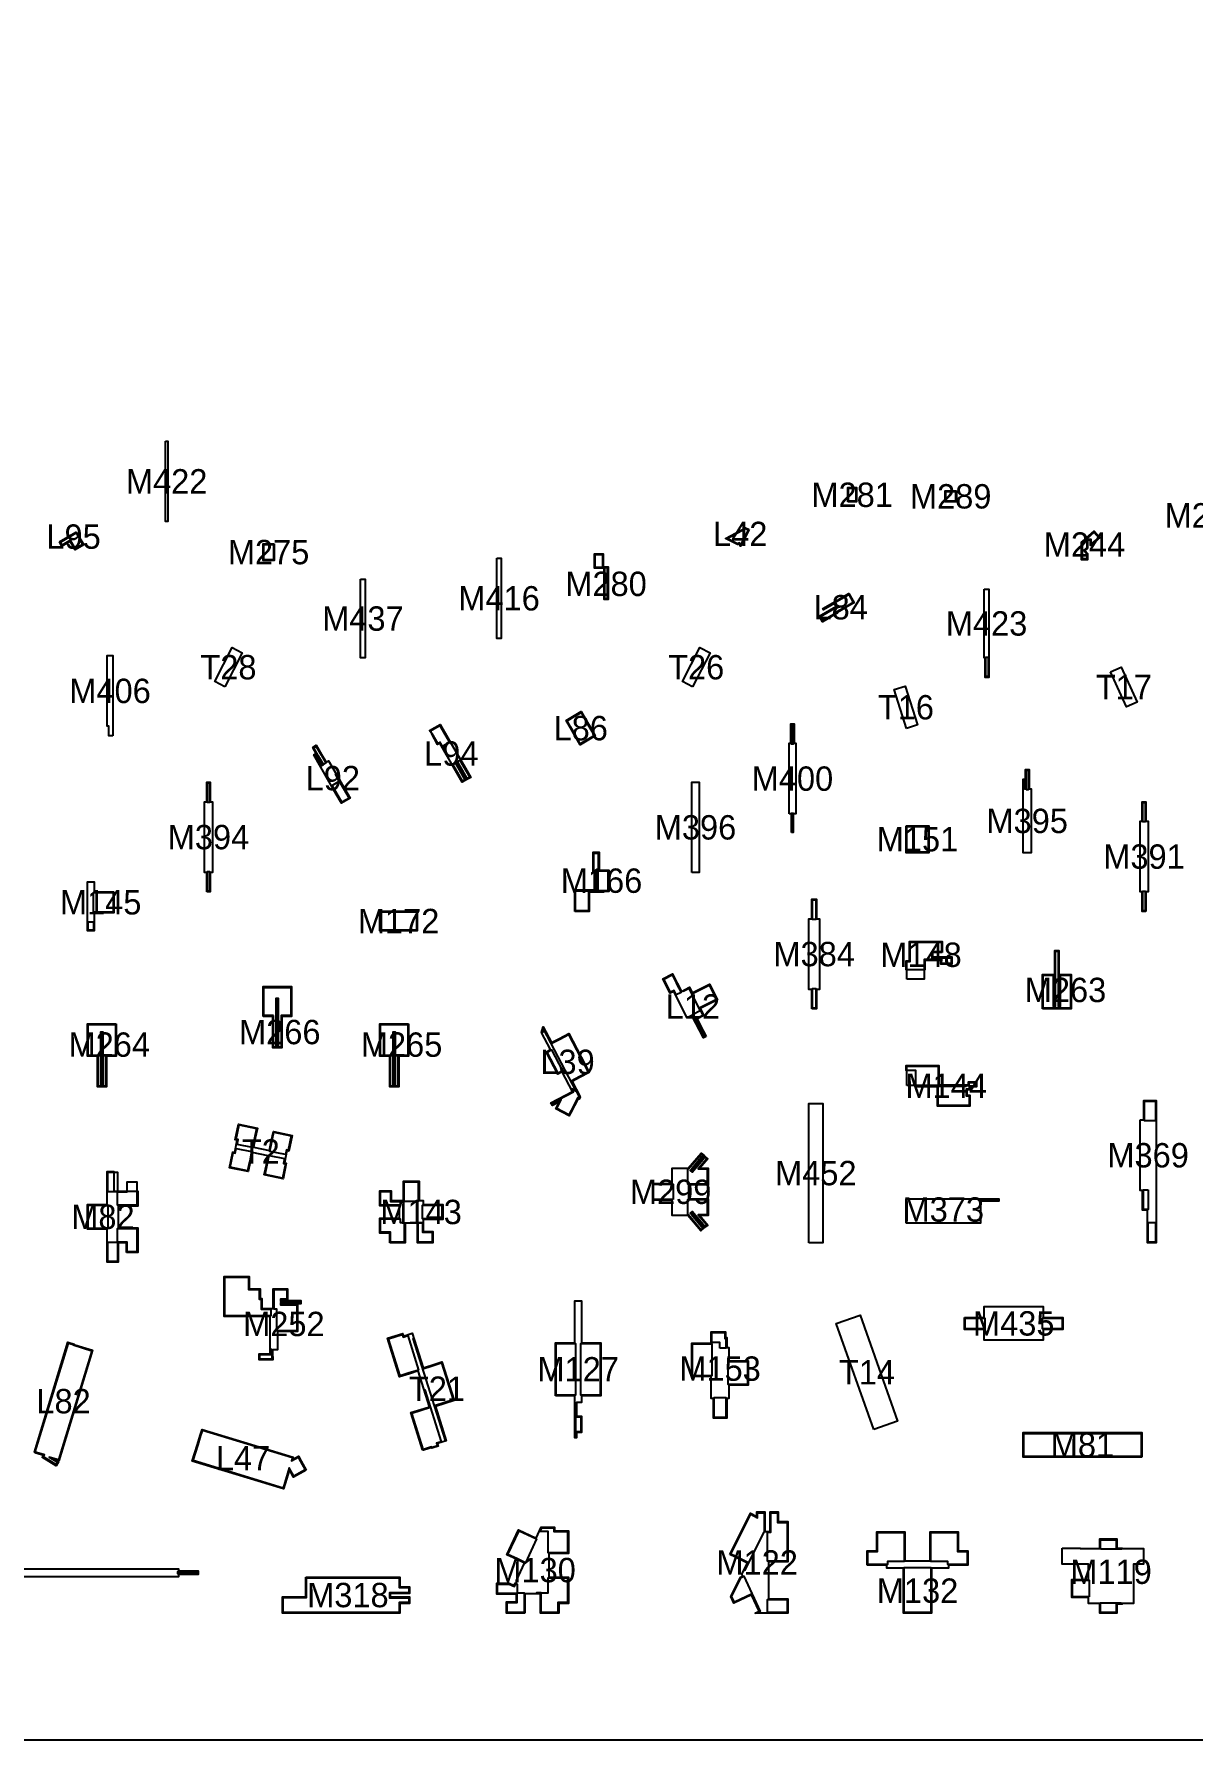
# Model space of a CAD drawing. Header units: millimetres. Extents: x 0 to 500, y 0 to 700.
# Drawn here: x 157.5 to 276.4, y 0 to 175 of the extents above; entities that cross this region are included whole.
import ezdxf
from ezdxf.enums import TextEntityAlignment as Align

# ---------------------------------------------------------------- set-up
doc = ezdxf.new("R2010")
doc.units = ezdxf.units.MM
for name, color, linetype in [('CORTE', 1, 'Continuous'), ('GRABADO', 5, 'Continuous'), ('HOJA', 8, 'Continuous')]:
    doc.layers.add(name, color=color, linetype=linetype)

msp = doc.modelspace()

# ---------------------------------------------------------------- linework, layer by layer
at = {"layer": 'CORTE'}
for points in [[(171, 133.24), (171.22, 133.24), (171.22, 125), (171, 125), (171, 133.24)], [(241, 127), (241, 128.48), (241.92, 128.48), (241.92, 127), (241, 127)], [(252.15, 128.16), (252.15, 127), (251, 127), (251, 128.16), (252.15, 128.16)], [(230.88, 124.16), (229.99, 122.46), (229.86, 122.71), (229.7, 122.63), (228.46, 123.27), (230.51, 124.36), (230.88, 124.16)], [(160.1, 122.92), (161.84, 123.92), (162.6, 122.6), (161.72, 122.1), (161.21, 122.98), (160.35, 122.48), (160.1, 122.92)], [(182.15, 122.72), (182.15, 121), (181, 121), (181, 122.72), (182.15, 122.72)], [(265, 122.73), (265, 122.73), (265, 122.87), (265.49, 123.29), (265.52, 123.32), (266.31, 123.99), (266.87, 123.34), (265.92, 122.53), (265.92, 123.08), (265.61, 123.08), (265.61, 122.26), (265.33, 122.03), (265.61, 121.71), (265.61, 121.08), (265, 121.08), (265, 122.73)], [(205, 121.24), (205.43, 121.24), (205.43, 113), (205, 113), (205, 121.24)], [(216, 120.2), (215, 120.2), (215, 121.69), (215.92, 121.69), (215.92, 120.35), (216.41, 120.35), (216.41, 117), (216, 117), (216, 120.2)], [(191, 119.07), (191.49, 119.07), (191.49, 111), (191, 111), (191, 119.07)], [(239.24, 115.19), (238.42, 114.72), (238.1, 115.28), (239.83, 116.28), (239.66, 116.58), (238.53, 115.93), (238.45, 116.06), (240.19, 117.06), (241.12, 117.6), (241.66, 116.66), (241.59, 116.62), (240.73, 116.13), (239.93, 115.67), (239.96, 115.61), (239.24, 115.19), (239.24, 115.19)], [(255, 118.07), (255.49, 118.07), (255.49, 109), (255.11, 109), (255.11, 111), (255, 111), (255, 118.07)], [(177.09, 108.04), (176.04, 108.57), (177.82, 112.07), (178.87, 111.53), (177.09, 108.04)], [(225.09, 108.04), (224.04, 108.57), (225.82, 112.07), (226.87, 111.53), (225.09, 108.04)], [(165.6, 103), (165.19, 103), (165.19, 104), (165, 104), (165, 111.24), (165.6, 111.24), (165.6, 103)], [(267.98, 109.58), (269.05, 110.07), (270.7, 106.47), (269.62, 105.98), (267.98, 109.58)], [(247.05, 103.77), (245.77, 107.75), (246.9, 108.11), (248.17, 104.13), (247.05, 103.77)], [(212.54, 103.83), (212.54, 103.83), (212.1, 104.59), (213.66, 105.49), (214.2, 104.56), (214.66, 103.76), (214.66, 103.76), (215.1, 103), (213.53, 102.1), (213, 103.03), (212.54, 103.83)], [(200.61, 99.68), (200.61, 99.68), (199.13, 102.25), (198.92, 102.13), (198.31, 103.2), (198.1, 103.56), (199.18, 104.18), (199.97, 102.82), (201.77, 99.68), (202.31, 98.75), (201.93, 98.54), (201.53, 99.22), (201.53, 99.22), (200.93, 100.27), (200.81, 100.2), (201.81, 98.47), (201.43, 98.25), (200.61, 99.68)], [(235, 95), (235, 102.24), (235.17, 102.24), (235.17, 104.24), (235.49, 104.24), (235.49, 102.24), (235.67, 102.24), (235.67, 95), (235, 95)], [(188.52, 97.03), (186.2, 101.07), (186.33, 101.14), (186.98, 100.02), (187.09, 100.09), (186.63, 100.89), (186.1, 101.82), (186.47, 102.04), (187.01, 101.1), (187.47, 100.3), (187.72, 100.45), (188.49, 99.1), (188.99, 98.24), (189.93, 96.6), (189.06, 96.1), (188.52, 97.03)], [(175.22, 87), (175.22, 89), (175, 89), (175, 96.24), (175.22, 96.24), (175.22, 98.24), (175.59, 98.24), (175.59, 96.24), (175.8, 96.24), (175.8, 89), (175.59, 89), (175.59, 87), (175.22, 87)], [(225, 89), (225, 98.24), (225.75, 98.24), (225.75, 89), (225, 89)], [(259.61, 97.56), (259.84, 97.56), (259.84, 91), (259, 91), (259, 98.56), (259.15, 98.56), (259.15, 97.56), (259.23, 97.56), (259.23, 99.56), (259.61, 99.56), (259.61, 97.56)], [(271.6, 85), (271.22, 85), (271.22, 87), (271, 87), (271, 94.24), (271.22, 94.24), (271.22, 96.24), (271.6, 96.24), (271.6, 94.24), (271.82, 94.24), (271.82, 87), (271.6, 87), (271.6, 85)], [(247, 93.79), (249.32, 93.79), (249.32, 91), (247, 91), (247, 93.79)], [(213, 85), (213, 87.2), (215, 87.2), (215, 89.09), (214.89, 89.09), (214.89, 91.06), (215.48, 91.06), (215.48, 89.24), (216.48, 89.24), (216.48, 87.05), (214.48, 87.05), (214.48, 85), (213, 85)], [(165.68, 87.01), (165.68, 84.85), (163.68, 84.85), (163.68, 83), (163, 83), (163, 88.02), (163.68, 88.02), (163.68, 87.01), (165.68, 87.01)], [(237.32, 75), (237.32, 77), (237, 77), (237, 84.24), (237.32, 84.24), (237.32, 86.24), (237.79, 86.24), (237.79, 84.24), (238.12, 84.24), (238.12, 77), (237.79, 77), (237.79, 75), (237.32, 75)], [(196.82, 85.01), (196.82, 83), (195.25, 83), (194.57, 83), (193, 83), (193, 85.01), (196.82, 85.01)], [(250.7, 80.77), (249.7, 80.77), (249.7, 80.32), (251.7, 80.32), (251.7, 79.57), (250.55, 79.57), (250.55, 79.97), (248.92, 79.97), (248.92, 79), (247, 79), (247, 79.92), (247.34, 79.92), (247.34, 81.92), (250.7, 81.92), (250.7, 80.77)], [(261, 75), (261, 78.54), (262.15, 78.54), (262.15, 75.34), (262.26, 75.34), (262.26, 81), (262.66, 81), (262.66, 75.34), (262.77, 75.34), (262.77, 78.54), (263.92, 78.54), (263.92, 75), (261, 75)], [(181, 74.23), (181, 77.28), (183.92, 77.28), (183.92, 74.23), (182.92, 74.23), (182.92, 71), (182.51, 71), (182.51, 75.98), (182.41, 75.98), (182.41, 71), (182, 71), (182, 74.23), (181, 74.23)], [(226.46, 72.17), (226.19, 72.04), (225.02, 74.33), (224.53, 74.07), (223.15, 76.79), (222.79, 76.6), (222.04, 78.07), (223.02, 78.58), (223.47, 77.71), (223.51, 77.62), (223.93, 76.79), (224.75, 77.21), (225.04, 76.63), (225.87, 77.05), (226.83, 77.54), (227.64, 75.94), (226.69, 75.45), (225.86, 75.03), (226.23, 74.3), (225.55, 73.96), (226.17, 72.75), (226.46, 72.17)], [(165.92, 73.46), (165.92, 70.13), (164.92, 70.13), (164.92, 67), (164.51, 67), (164.51, 72.53), (164.41, 72.53), (164.41, 67), (164, 67), (164, 70.13), (163, 70.13), (163, 73.46), (165.92, 73.46)], [(195.92, 73.46), (195.92, 70.13), (194.92, 70.13), (194.92, 67), (194.51, 67), (194.51, 72.53), (194.41, 72.53), (194.41, 67), (194, 67), (194, 70.13), (193, 70.13), (193, 73.46), (195.92, 73.46)], [(212.54, 64.28), (212.41, 64.03), (211.05, 64.73), (211.43, 65.47), (210.7, 65.08), (210.55, 65.36), (212.77, 66.53), (211.71, 68.54), (211.26, 68.3), (210.05, 70.58), (210.51, 70.82), (209.59, 72.56), (209.76, 73.14), (210.61, 71.54), (211.42, 71.97), (212.37, 72.47), (214.48, 68.48), (213.53, 67.98), (212.72, 67.55), (213.55, 65.98), (213.43, 65.75), (213.33, 65.8), (212.54, 64.28), (212.54, 64.28)], [(250.2, 67), (248, 67), (248, 68.68), (247, 68.68), (247, 69.2), (250.35, 69.2), (250.35, 67.2), (253.4, 67.2), (253.4, 67.51), (254.23, 67.51), (254.23, 67), (253.55, 67), (253.55, 66.68), (253.23, 66.68), (253.23, 66.15), (253.55, 66.15), (253.55, 65), (250.2, 65), (250.2, 67)], [(237, 51), (237, 65.3), (238.46, 65.3), (238.46, 51), (237, 51)], [(271, 63.6), (271.4, 63.6), (271.4, 65.6), (272.66, 65.6), (272.66, 51), (271.77, 51), (271.77, 54.35), (271.26, 54.35), (271.26, 56.35), (271, 56.35), (271, 63.6)], [(181.12, 57.96), (181.34, 59.01), (181.53, 59.91), (179.89, 60.26), (179.7, 59.35), (179.69, 59.3), (179.48, 58.3), (177.55, 58.7), (177.89, 60.32), (178.09, 60.28), (178.35, 61.52), (178.15, 61.56), (178.49, 63.18), (180.42, 62.77), (180.2, 61.72), (180.01, 60.81), (181.65, 60.47), (181.84, 61.38), (181.87, 61.52), (182.06, 62.43), (183.99, 62.02), (183.65, 60.41), (183.45, 60.45), (183.19, 59.21), (183.39, 59.17), (183.05, 57.55), (181.12, 57.96)], [(225.05, 58.53), (224.95, 58.43), (225.03, 58.36), (226.33, 59.88), (226.64, 59.61), (225.82, 58.66), (226.67, 58.66), (226.67, 56.94), (224.67, 56.94), (224.67, 55.51), (226.67, 55.51), (226.67, 53.79), (225.83, 53.79), (226.64, 52.82), (226.32, 52.56), (225.04, 54.09), (224.95, 54.02), (225.04, 53.91), (226.24, 52.49), (225.92, 52.23), (224.61, 53.79), (223, 53.79), (223, 55.36), (221, 55.36), (221, 57.09), (223, 57.09), (223, 58.66), (224.62, 58.66), (225.95, 60.21), (226.26, 59.94), (225.05, 58.53)], [(166.99, 50), (166.99, 51), (166.14, 51), (166.14, 49), (165, 49), (165, 50.15), (165, 50.15), (165, 52.39), (163, 52.39), (163, 54.92), (165, 54.92), (165, 57.16), (165, 57.16), (165, 58.31), (165.68, 58.31), (165.68, 56.31), (168.14, 56.31), (168.14, 54.77), (166.14, 54.77), (166.14, 52.54), (168.14, 52.54), (168.14, 50), (166.99, 50)], [(194, 51), (194, 52), (193, 52), (193, 53.54), (195, 53.54), (195, 54.78), (193, 54.78), (193, 56.32), (194.15, 56.32), (194.15, 55.32), (195.43, 55.32), (195.43, 57.32), (197.01, 57.32), (197.01, 55.32), (197.44, 55.32), (197.44, 54.93), (199.44, 54.93), (199.44, 53.39), (197.44, 53.39), (197.44, 52.15), (198.44, 52.15), (198.44, 51), (196.86, 51), (196.86, 53), (195.58, 53), (195.58, 51), (194, 51)], [(247, 53), (247, 55.51), (256.51, 55.51), (256.51, 55.28), (254.62, 55.28), (254.62, 53.54), (254.62, 53), (247, 53)], [(181.97, 39.33), (181.99, 39.33), (181.99, 39), (180.6, 39), (180.6, 39.6), (181.73, 39.6), (181.73, 43.42), (177, 43.42), (177, 47.54), (179.58, 47.54), (179.58, 46.27), (180.7, 46.27), (180.7, 45.27), (180.89, 45.27), (180.89, 44.27), (182.05, 44.27), (182.05, 46.27), (183.52, 46.27), (183.52, 45.12), (182.87, 45.12), (182.87, 45.09), (184.87, 45.09), (184.87, 44.75), (182.87, 44.75), (182.87, 44.72), (184.55, 44.72), (184.55, 41.91), (182.49, 41.91), (182.49, 40), (181.97, 40), (181.97, 39.33)], [(211, 35.3), (211, 40.74), (213, 40.74), (213, 45.04), (213.68, 45.04), (213.68, 40.74), (215.68, 40.74), (215.68, 35.3), (213.68, 35.3), (213.68, 34.61), (213.17, 34.61), (213.17, 33.22), (213.68, 33.22), (213.68, 31.54), (213.17, 31.54), (213.17, 31), (213, 31), (213, 35.3), (211, 35.3)], [(253, 43.35), (255, 43.35), (255, 44.45), (261.07, 44.45), (261.07, 43.35), (263.07, 43.35), (263.07, 42.1), (261.07, 42.1), (261.07, 41), (255, 41), (255, 42.1), (253, 42.1), (253, 43.35)], [(243.67, 31.83), (239.83, 42.73), (242.27, 43.59), (246.12, 32.69), (243.67, 31.83)], [(158.46, 29.19), (157.71, 29.41), (157.54, 29.52), (160.98, 40.81), (161.62, 40.61), (161.6, 40.57), (162.49, 40.3), (163.51, 39.98), (160.05, 28.63), (159.57, 28.78), (160, 28.51), (159.77, 28.13), (158.35, 29.01), (158.46, 29.19)], [(195.42, 41.42), (196.32, 41.71), (197.44, 38.17), (198.32, 38.45), (199.04, 38.67), (199.35, 38.77), (200.6, 34.82), (199.57, 34.49), (198.69, 34.22), (199.8, 30.68), (198.9, 30.39), (198.99, 30.12), (198.34, 29.92), (198.3, 30.06), (197.37, 29.76), (196.17, 33.58), (197.19, 33.9), (198.08, 34.18), (196.92, 37.85), (196.04, 37.57), (195.01, 37.24), (193.76, 41.2), (195.34, 41.69), (195.42, 41.42)], [(225, 37.29), (225, 40.71), (227, 40.71), (227, 41.88), (228.47, 41.88), (228.47, 41.27), (228.58, 41.27), (228.58, 40.27), (228.8, 40.27), (228.8, 38.9), (230.8, 38.9), (230.8, 36.38), (228.8, 36.38), (228.8, 35.04), (228.58, 35.04), (228.58, 33), (227.22, 33), (227.22, 35.04), (227, 35.04), (227, 37.29), (225, 37.29)], [(185.44, 27.66), (184.14, 26.94), (183.71, 27.73), (183.11, 25.74), (173.74, 28.6), (174.26, 30.29), (174.55, 31.24), (174.67, 31.63), (174.74, 31.86), (184.1, 29.01), (184.03, 28.78), (184.64, 29.12), (184.92, 28.6), (185.44, 27.66)], [(271.18, 29), (259, 29), (259, 31.52), (266.34, 31.52), (271.18, 31.52), (271.18, 29)], [(228.92, 19.02), (231.02, 23.25), (231.68, 22.92), (231.68, 23.39), (232.51, 23.39), (232.51, 21.39), (233.03, 21.39), (233.03, 23.39), (233.86, 23.39), (233.86, 22.39), (234.86, 22.39), (234.86, 18.28), (232.86, 18.28), (232.86, 14.47), (234.86, 14.47), (234.86, 13), (231.51, 13), (231.92, 13.19), (231.14, 14.87), (229.33, 14.02), (229.01, 14.71), (230.01, 16.71), (230.23, 16.81), (230.15, 16.99), (230.71, 18.13), (229.49, 18.74), (228.92, 19.02)], [(207.88, 13), (206, 13), (206, 14.15), (207, 14.15), (207, 14.96), (205, 14.96), (205, 16.07), (206.27, 16.07), (206.76, 15.83), (206.87, 16.07), (207, 16.07), (207, 16.34), (207.84, 18.14), (207, 18.53), (206.03, 18.98), (207.23, 21.56), (209.04, 20.71), (209.56, 21.83), (210.92, 21.83), (210.92, 21.45), (212.34, 21.45), (212.34, 19.12), (210.34, 19.12), (210.34, 16.71), (212.34, 16.71), (212.34, 14), (211.34, 14), (211.34, 13), (209.46, 13), (209.46, 15), (207.88, 15), (207.88, 14.08), (207.88, 13)], [(243, 17.93), (243, 19.39), (244, 19.39), (244, 21.36), (246.88, 21.36), (246.88, 18.37), (249.46, 18.37), (249.46, 21.36), (252.34, 21.36), (252.34, 19.39), (253.34, 19.39), (253.34, 17.93), (251.34, 17.93), (251.34, 17.62), (249.61, 17.62), (249.61, 13), (246.73, 13), (246.73, 17.62), (245, 17.62), (245, 17.93), (243, 17.93)], [(263, 19.68), (264.87, 19.68), (264.87, 19.64), (266.87, 19.64), (266.87, 20.62), (268.61, 20.62), (268.61, 19.68), (269.18, 19.68), (269.18, 19.64), (271.34, 19.64), (271.34, 18.02), (270.34, 18.02), (270.34, 13.98), (269.18, 13.98), (269.18, 13.94), (268.61, 13.94), (268.61, 13), (266.87, 13), (266.87, 13.98), (265.72, 13.98), (265.72, 14.62), (264, 14.62), (264, 16.47), (265.72, 16.47), (265.72, 18.02), (263, 18.02), (263, 19.68)], [(146.92, 18.09), (146.92, 17.56), (172.34, 17.56), (172.34, 17.34), (174.34, 17.34), (174.34, 16.96), (172.34, 16.96), (172.34, 16.73), (146.92, 16.73), (146.92, 14.14), (146.92, 13), (139, 13), (139, 15.4), (146.77, 15.4), (146.77, 18.09), (146.92, 18.09)], [(185.38, 16.69), (195.04, 16.69), (195.04, 15.69), (196.04, 15.69), (196.04, 15.03), (194.04, 15.03), (194.04, 14.66), (196.04, 14.66), (196.04, 14), (195.04, 14), (195.04, 13), (183, 13), (183, 14.08), (183, 14.69), (185.38, 14.69), (185.38, 16.69)]]:
    msp.add_lwpolyline(points, close=True, dxfattribs=at)
at = {"layer": 'GRABADO'}
for points in [[(241.07, 127.08), (241.07, 128.41), (241.85, 128.41), (241.85, 127.08), (241.07, 127.08)], [(252.07, 127.08), (251.3, 127.08), (251.07, 127.08), (251.07, 127.71), (251.07, 128.09), (251.3, 128.09), (252.07, 128.09), (252.07, 127.08)], [(229.99, 122.62), (229.89, 122.81), (229.7, 122.71), (228.62, 123.27), (230.51, 124.27), (230.77, 124.13), (230.53, 123.66), (229.99, 122.62)], [(161.81, 123.82), (162.49, 122.63), (161.75, 122.2), (161.24, 123.08), (160.37, 122.58), (160.2, 122.89), (161.81, 123.82)], [(181.3, 122.65), (182.07, 122.65), (182.07, 121.08), (181.3, 121.08), (181.07, 121.08), (181.07, 121.14), (181.07, 122.65), (181.3, 122.65)], [(265.08, 121.16), (265.08, 122.21), (265.08, 122.21), (265.08, 122.66), (265.08, 122.66), (265.08, 122.83), (265.53, 123.23), (265.57, 123.26), (266.3, 123.89), (266.52, 123.63), (266.76, 123.35), (265.99, 122.69), (265.99, 123.16), (265.53, 123.16), (265.53, 122.3), (265.23, 122.04), (265.53, 121.68), (265.53, 121.16), (265.08, 121.16)], [(215.07, 120.28), (215.07, 121.61), (215.85, 121.61), (215.85, 120.28), (215.07, 120.28)], [(216.07, 120.28), (216.33, 120.28), (216.33, 117.08), (216.07, 117.08), (216.07, 120.28)], [(241.1, 117.5), (241.56, 116.69), (241.56, 116.69), (240.69, 116.19), (239.83, 115.69), (239.86, 115.63), (239.32, 115.32), (239.32, 115.32), (238.45, 114.82), (238.2, 115.25), (239.93, 116.25), (239.68, 116.68), (238.82, 116.19), (238.82, 116.19), (239.36, 116.5), (239.36, 116.5), (241.1, 117.5)], [(255.42, 109.08), (255.19, 109.08), (255.19, 111.08), (255.42, 111.08), (255.42, 109.08)], [(213.64, 105.39), (214.14, 104.52), (214.63, 103.66), (214.63, 103.66), (215, 103.03), (214.28, 102.61), (213.56, 102.2), (213.06, 103.07), (212.56, 103.93), (212.56, 103.93), (212.2, 104.56), (212.77, 104.89), (213.64, 105.39)], [(199.41, 101.92), (199.58, 101.62), (199.58, 101.62), (199.16, 102.35), (198.95, 102.23), (198.95, 102.23), (198.95, 102.23), (198.37, 103.23), (198.37, 103.23), (198.2, 103.53), (199.15, 104.08), (199.9, 102.78), (199.9, 102.78), (200.15, 102.35), (199.41, 101.92)], [(235.42, 104.17), (235.42, 103.17), (235.42, 102.17), (235.25, 102.17), (235.25, 103.17), (235.25, 104.17), (235.42, 104.17)], [(186.32, 101.86), (186.45, 101.93), (186.95, 101.07), (187.44, 100.2), (186.95, 99.92), (187.2, 100.06), (186.7, 100.92), (186.2, 101.79), (186.32, 101.86)], [(201.96, 98.64), (201.46, 99.5), (201.46, 99.5), (200.96, 100.37), (200.71, 100.23), (201.71, 98.49), (201.46, 98.35), (200.71, 99.65), (200.71, 99.65), (200.46, 100.09), (201.21, 100.51), (202.21, 98.78), (201.96, 98.64)], [(175.51, 98.17), (175.51, 97.17), (175.51, 96.17), (175.29, 96.17), (175.29, 97.17), (175.29, 98.17), (175.51, 98.17)], [(188.09, 97.93), (188.83, 98.36), (188.43, 99.07), (188.93, 98.2), (189.83, 96.63), (189.09, 96.2), (188.09, 97.93)], [(259.3, 97.48), (259.3, 98.48), (259.3, 99.48), (259.53, 99.48), (259.53, 98.48), (259.53, 97.48), (259.3, 97.48)], [(235.25, 93.08), (235.25, 94.08), (235.25, 95.08), (235.42, 95.08), (235.42, 94.08), (235.42, 93.08), (235.25, 93.08)], [(271.52, 96.17), (271.52, 95.17), (271.52, 94.17), (271.3, 94.17), (271.3, 95.17), (271.3, 96.17), (271.52, 96.17)], [(249.25, 93.72), (249.25, 91.08), (247.07, 91.08), (247.07, 93.72), (249.25, 93.72)], [(213.07, 87.12), (214.07, 87.12), (215.07, 87.12), (215.07, 89.17), (214.96, 89.17), (214.96, 90.17), (214.96, 90.98), (215.4, 90.98), (215.4, 90.17), (215.4, 89.17), (216.4, 89.17), (216.4, 87.12), (215.4, 87.12), (214.4, 87.12), (214.4, 85.07), (214.07, 85.07), (213.07, 85.07), (213.07, 87.12)], [(175.29, 87.07), (175.29, 88.08), (175.29, 89.08), (175.51, 89.08), (175.51, 88.08), (175.51, 87.07), (175.29, 87.07)], [(165.61, 84.93), (164.61, 84.93), (163.61, 84.93), (163.61, 86.93), (164.61, 86.93), (165.61, 86.93), (165.61, 84.93)], [(237.72, 86.17), (237.72, 85.17), (237.72, 84.17), (237.4, 84.17), (237.4, 85.17), (237.4, 86.17), (237.72, 86.17)], [(271.3, 85.07), (271.3, 86.07), (271.3, 87.07), (271.52, 87.07), (271.52, 86.07), (271.52, 85.07), (271.3, 85.07)], [(196.75, 83.08), (195.25, 83.08), (195.07, 83.08), (194.75, 83.08), (194.57, 83.08), (194.07, 83.08), (193.07, 83.08), (193.07, 84.94), (194.07, 84.94), (194.75, 84.94), (195.07, 84.94), (195.75, 84.94), (196.75, 84.94), (196.75, 83.08)], [(163.61, 83.92), (163.61, 83.08), (163.07, 83.08), (163.07, 83.92), (163.61, 83.92)], [(247.07, 78.05), (247.07, 79.85), (247.42, 79.85), (247.42, 81.85), (250.62, 81.85), (250.62, 80.85), (249.62, 80.85), (249.62, 80.25), (250.62, 80.25), (251.62, 80.25), (251.62, 79.65), (250.62, 79.65), (250.62, 80.05), (248.85, 80.05), (248.85, 78.05), (248.4, 78.05), (247.07, 78.05)], [(261.07, 78.46), (261.85, 78.46), (262.07, 78.46), (262.07, 76), (262.07, 75.26), (262.33, 75.26), (262.33, 76), (262.33, 78.46), (262.33, 80.19), (262.33, 80.93), (262.59, 80.93), (262.59, 80.19), (262.59, 78.46), (262.59, 76), (262.59, 75.26), (262.85, 75.26), (262.85, 76), (262.85, 78.46), (263.07, 78.46), (263.85, 78.46), (263.85, 75.08), (263.07, 75.08), (262.85, 75.08), (262.07, 75.08), (261.85, 75.08), (261.07, 75.08), (261.07, 78.46)], [(182.07, 74.31), (181.85, 74.31), (181.07, 74.31), (181.07, 77.2), (181.85, 77.2), (182.07, 77.2), (182.85, 77.2), (183.07, 77.2), (183.85, 77.2), (183.85, 74.31), (183.07, 74.31), (182.85, 74.31), (182.85, 71.08), (182.59, 71.08), (182.59, 74.31), (182.59, 76.05), (182.33, 76.05), (182.33, 74.31), (182.33, 71.08), (182.07, 71.08), (182.07, 74.31)], [(223.41, 76.44), (223.18, 76.89), (222.82, 76.7), (222.14, 78.04), (222.99, 78.48), (223.4, 77.67), (223.44, 77.58), (223.9, 76.69), (223.41, 76.44)], [(225.87, 74.84), (224.72, 77.11), (224.1, 76.8), (224.72, 77.11), (225.01, 76.53), (225.9, 76.99), (226.79, 77.44), (227.54, 75.97), (226.65, 75.52), (225.76, 75.06), (226.13, 74.33), (225.45, 73.99), (226.1, 72.71), (226.36, 72.21), (226.22, 72.14), (225.06, 74.43), (225.87, 74.84)], [(237.4, 75.08), (237.4, 76.08), (237.4, 77.08), (237.72, 77.08), (237.72, 76.08), (237.72, 75.08), (237.4, 75.08)], [(163.07, 70.2), (163.07, 73.39), (163.85, 73.39), (164.07, 73.39), (164.85, 73.39), (165.07, 73.39), (165.85, 73.39), (165.85, 70.2), (165.07, 70.2), (164.85, 70.2), (164.85, 67.8), (164.85, 67.08), (164.59, 67.08), (164.59, 67.8), (164.59, 70.2), (164.59, 71.88), (164.59, 72.61), (164.33, 72.61), (164.33, 71.88), (164.33, 70.2), (164.33, 67.8), (164.33, 67.08), (164.07, 67.08), (164.07, 67.8), (164.07, 70.2), (163.85, 70.2), (163.07, 70.2)], [(193.07, 70.2), (193.07, 73.39), (193.85, 73.39), (194.07, 73.39), (194.85, 73.39), (195.07, 73.39), (195.85, 73.39), (195.85, 70.2), (195.07, 70.2), (194.85, 70.2), (194.85, 67.8), (194.85, 67.08), (194.59, 67.08), (194.59, 67.8), (194.59, 70.2), (194.59, 71.88), (194.59, 72.61), (194.33, 72.61), (194.33, 71.88), (194.33, 70.2), (194.33, 67.8), (194.33, 67.08), (194.07, 67.08), (194.07, 67.8), (194.07, 70.2), (193.85, 70.2), (193.07, 70.2)], [(214.38, 68.52), (213.5, 68.05), (212.61, 67.58), (213.46, 65.98), (213.4, 65.85), (213.3, 65.9), (212.62, 64.58), (212.62, 64.58), (212.38, 64.13), (211.15, 64.77), (211.61, 65.65), (211.61, 65.65), (210.73, 65.19), (210.65, 65.33), (212.87, 66.5), (212.73, 66.78), (213.15, 66.56), (209.78, 72.94), (209.67, 72.57), (209.78, 72.94), (210.58, 71.44), (211.46, 71.9), (211.46, 71.9), (212.34, 72.37), (214.38, 68.52)], [(211.74, 68.64), (211.29, 68.4), (210.16, 70.55), (210.61, 70.79), (211.74, 68.64)], [(247.07, 67.12), (247.07, 67.62), (247.07, 68.12), (247.07, 69.12), (250.28, 69.12), (250.28, 68.12), (250.28, 67.12), (247.07, 67.12)], [(250.28, 65.08), (250.28, 66.08), (250.28, 67.08), (253.15, 67.08), (253.15, 67.12), (253.48, 67.12), (253.48, 67.44), (254.15, 67.44), (254.15, 67.28), (254.15, 67.08), (253.48, 67.08), (253.48, 66.76), (253.15, 66.76), (253.15, 66.08), (253.48, 66.08), (253.48, 65.08), (250.28, 65.08)], [(272.58, 65.52), (272.58, 64.52), (272.58, 64.02), (272.58, 63.52), (271.47, 63.52), (271.47, 64.52), (271.47, 65.52), (272.58, 65.52)], [(180.33, 62.71), (180.13, 61.73), (179.92, 60.76), (178.33, 61.09), (178.44, 61.58), (178.24, 61.62), (178.55, 63.09), (180.33, 62.71)], [(183.9, 61.97), (183.59, 60.5), (183.4, 60.54), (183.29, 60.05), (181.71, 60.38), (181.91, 61.36), (181.94, 61.51), (182.12, 62.34), (183.9, 61.97)], [(177.64, 58.76), (177.95, 60.23), (178.14, 60.19), (178.25, 60.68), (179.83, 60.35), (179.63, 59.37), (179.62, 59.31), (179.42, 58.39), (177.64, 58.76)], [(182.99, 57.64), (181.21, 58.01), (181.41, 58.99), (181.62, 59.97), (183.21, 59.64), (183.1, 59.15), (183.3, 59.11), (182.99, 57.64)], [(226.15, 59.94), (224.99, 58.58), (224.85, 58.42), (225.04, 58.25), (226.34, 59.77), (226.53, 59.61), (225.66, 58.58), (226.59, 58.58), (226.59, 57.01), (225.59, 57.01), (224.59, 57.01), (224.59, 58.58), (224.66, 58.58), (224.66, 58.58), (224.66, 58.58), (225.96, 60.1), (226.15, 59.94)], [(168.06, 54.85), (167.06, 54.85), (166.06, 54.85), (166.06, 56.24), (165.07, 56.24), (165.07, 57.24), (165.07, 57.24), (165.07, 58.24), (166.07, 58.24), (166.07, 57.24), (166.07, 56.24), (167.06, 56.24), (167.06, 57.24), (168.06, 57.24), (168.06, 54.85)], [(193.07, 56.25), (194.07, 56.25), (194.07, 55.25), (195.07, 55.25), (195.07, 54.86), (194.07, 54.86), (193.07, 54.86), (193.07, 56.25)], [(196.93, 57.25), (196.93, 56.25), (196.93, 55.25), (195.5, 55.25), (195.5, 56.25), (195.5, 57.25), (196.93, 57.25)], [(223.08, 55.44), (222.08, 55.44), (221.08, 55.44), (221.08, 57.01), (222.08, 57.01), (223.08, 57.01), (223.08, 55.44)], [(271.84, 56.43), (271.84, 54.43), (271.34, 54.43), (271.34, 56.43), (271.84, 56.43)], [(163.07, 54.85), (164.07, 54.85), (165.07, 54.85), (165.07, 52.46), (164.07, 52.46), (163.07, 52.46), (163.07, 54.85)], [(199.36, 53.47), (198.36, 53.47), (197.36, 53.47), (197.36, 54.86), (198.36, 54.86), (199.36, 54.86), (199.36, 53.47)], [(226.59, 53.87), (225.67, 53.87), (226.53, 52.83), (226.33, 52.67), (225.05, 54.2), (224.85, 54.03), (224.99, 53.87), (226.13, 52.5), (225.93, 52.33), (224.65, 53.87), (224.65, 53.87), (224.65, 53.87), (224.59, 53.87), (224.59, 55.44), (225.59, 55.44), (226.59, 55.44), (226.59, 53.87)], [(194.07, 51.07), (194.07, 52.08), (193.07, 52.08), (193.07, 53.47), (194.07, 53.47), (195.07, 53.47), (195.07, 53.08), (195.5, 53.08), (195.5, 52.08), (195.5, 51.07), (194.07, 51.07)], [(196.93, 51.07), (196.93, 52.08), (196.93, 53.08), (197.36, 53.08), (197.36, 52.08), (198.36, 52.08), (198.36, 51.07), (196.93, 51.07)], [(272.58, 53.08), (272.58, 52.58), (272.58, 52.08), (272.58, 51.07), (271.84, 51.07), (271.84, 53.08), (272.58, 53.08)], [(168.06, 50.07), (167.06, 50.07), (167.06, 51.07), (166.07, 51.07), (166.07, 50.07), (166.07, 49.07), (165.07, 49.07), (165.07, 50.07), (165.07, 50.07), (165.07, 51.07), (166.06, 51.07), (166.06, 52.46), (167.06, 52.46), (168.06, 52.46), (168.06, 50.07)], [(177.07, 47.47), (179.44, 47.47), (179.5, 47.47), (179.5, 46.2), (180.62, 46.2), (180.62, 45.2), (180.82, 45.2), (180.82, 44.2), (181.8, 44.2), (181.8, 43.5), (179.44, 43.5), (177.07, 43.5), (177.07, 47.47)], [(184.47, 41.98), (183.44, 41.98), (182.41, 41.98), (182.41, 44.2), (182.13, 44.2), (182.13, 45.2), (182.13, 46.2), (183.44, 46.2), (183.44, 45.2), (182.79, 45.2), (182.79, 45.01), (184.47, 45.01), (184.79, 45.01), (184.79, 44.83), (184.47, 44.83), (182.79, 44.83), (182.79, 44.64), (184.47, 44.64), (184.47, 41.98)], [(253.07, 43.28), (254.07, 43.28), (255.07, 43.28), (255.07, 42.18), (254.07, 42.18), (253.07, 42.18), (253.07, 43.28)], [(263, 42.18), (262, 42.18), (261, 42.18), (261, 43.28), (262, 43.28), (263, 43.28), (263, 42.18)], [(160, 28.72), (159.05, 29.01), (159.9, 28.48), (159.74, 28.24), (158.46, 29.04), (158.58, 29.23), (157.74, 29.48), (157.63, 29.55), (161.03, 40.71), (161.52, 40.56), (161.51, 40.52), (162.46, 40.22), (163.42, 39.93), (160, 28.72)], [(195.29, 41.6), (195.37, 41.33), (195.85, 41.48), (196.97, 37.94), (196.01, 37.64), (195.06, 37.34), (193.86, 41.15), (195.29, 41.6)], [(200.5, 34.87), (199.55, 34.57), (198.59, 34.26), (199.71, 30.73), (199.71, 30.73), (196.41, 41.19), (197.39, 38.07), (198.35, 38.38), (199.06, 38.6), (199.3, 38.68), (200.5, 34.87)], [(211.07, 38.72), (211.07, 40.67), (213.07, 40.67), (213.07, 38.72), (213.07, 35.37), (212.07, 35.37), (211.07, 35.37), (211.07, 38.72)], [(215.61, 35.37), (214.61, 35.37), (213.61, 35.37), (213.61, 40.67), (214.61, 40.67), (215.61, 40.67), (215.61, 35.37)], [(225.07, 40.63), (226.07, 40.63), (227.07, 40.63), (227.07, 37.36), (226.07, 37.36), (225.07, 37.36), (225.07, 40.63)], [(227.89, 40.19), (227.89, 40.76), (227.07, 40.76), (227.07, 41.81), (228.39, 41.81), (228.39, 41.19), (228.5, 41.19), (228.5, 40.19), (227.89, 40.19)], [(181.91, 40.07), (181.91, 39.07), (180.68, 39.07), (180.68, 39.53), (181.8, 39.53), (181.8, 40.07), (181.91, 40.07)], [(230.72, 36.46), (229.72, 36.46), (228.72, 36.46), (228.72, 38.83), (229.72, 38.83), (230.72, 38.83), (230.72, 36.46)], [(196.26, 33.53), (197.22, 33.83), (198.17, 34.13), (197.6, 35.92), (199.29, 30.59), (198.81, 30.44), (198.9, 30.17), (197.47, 29.72), (196.26, 33.53)], [(227.29, 33.08), (227.29, 34.09), (227.29, 35.11), (228.51, 35.11), (228.51, 34.09), (228.51, 33.08), (227.29, 33.08)], [(183.06, 25.84), (173.84, 28.65), (174.33, 30.27), (174.62, 31.22), (174.74, 31.61), (174.79, 31.77), (184.01, 28.96), (183.91, 28.63), (184.61, 29.02), (184.86, 28.57), (185.34, 27.69), (184.17, 27.05), (183.69, 27.92), (183.06, 25.84)], [(213.09, 33.15), (213.61, 33.15), (213.61, 31.61), (213.09, 31.61), (213.09, 33.15)], [(259.07, 29.07), (259.07, 31.43), (259.07, 31.44), (266.34, 31.44), (266.34, 31.44), (271.11, 31.44), (271.11, 31.43), (271.11, 29.07), (259.07, 29.07)], [(231.06, 23.14), (231.76, 22.79), (231.76, 22.79), (231.76, 23.31), (232.43, 23.31), (232.43, 22.31), (232.43, 21.31), (232.38, 21.31), (230.42, 17.38), (230.81, 18.16), (229.52, 18.81), (229.02, 19.06), (231.06, 23.14)], [(233.78, 23.31), (233.78, 22.31), (234.78, 22.31), (234.78, 18.35), (233.78, 18.35), (232.78, 18.35), (232.78, 21.31), (233.11, 21.31), (233.11, 22.31), (233.11, 23.31), (233.78, 23.31)], [(207.94, 18.17), (207.03, 18.6), (206.13, 19.02), (207.27, 21.46), (209.08, 20.61), (207.94, 18.17)], [(212.26, 19.19), (211.26, 19.19), (210.26, 19.19), (210.26, 21.37), (209.43, 21.37), (209.61, 21.75), (210.76, 21.75), (210.84, 21.75), (210.84, 21.37), (212.26, 21.37), (212.26, 19.19)], [(243.07, 19.32), (244.07, 19.32), (244.07, 20.34), (244.07, 21.28), (246.81, 21.28), (246.81, 20.34), (246.81, 19.32), (246.81, 19.23), (246.81, 18.29), (245.07, 18.29), (245.07, 18.01), (244.07, 18.01), (243.07, 18.01), (243.07, 19.32)], [(253.27, 18.01), (252.27, 18.01), (251.27, 18.01), (251.27, 18.29), (249.54, 18.29), (249.54, 19.23), (249.54, 19.32), (249.54, 20.34), (249.54, 21.28), (252.27, 21.28), (252.27, 20.34), (252.27, 19.32), (253.27, 19.32), (253.27, 18.01)], [(266.95, 19.57), (266.95, 20.54), (268.54, 20.54), (268.54, 19.6), (269.11, 19.6), (269.11, 19.57), (266.95, 19.57)], [(246.81, 13.07), (246.81, 15.39), (246.81, 17.7), (249.54, 17.7), (249.54, 15.39), (249.54, 13.07), (246.81, 13.07)], [(174.26, 17.03), (173.26, 17.03), (172.26, 17.03), (172.26, 17.26), (173.26, 17.26), (174.26, 17.26), (174.26, 17.03)], [(194.97, 16.62), (194.97, 15.62), (195.97, 15.62), (195.97, 15.1), (194.97, 15.1), (193.97, 15.1), (193.97, 14.59), (194.97, 14.59), (195.97, 14.59), (195.97, 14.08), (194.97, 14.08), (194.97, 13.07), (183.07, 13.07), (183.07, 14.08), (183.07, 14.62), (185.46, 14.62), (185.46, 15.62), (185.46, 16.62), (194.97, 16.62)], [(206.07, 14.08), (207.07, 14.08), (207.07, 15.03), (206.07, 15.03), (205.07, 15.03), (205.07, 15.99), (206.07, 15.99), (206.25, 15.99), (206.8, 15.73), (206.92, 15.99), (207.07, 15.99), (207.07, 15.08), (207.8, 15.08), (207.8, 14.08), (207.8, 13.07), (206.07, 13.07), (206.07, 14.08)], [(209.53, 13.07), (209.53, 15.08), (209.08, 15.08), (210.26, 15.08), (210.26, 16.63), (211.26, 16.63), (212.26, 16.63), (212.26, 14.08), (211.26, 14.08), (211.26, 14.08), (211.26, 13.07), (209.53, 13.07)], [(229.09, 14.7), (230.06, 16.65), (230.33, 16.78), (232.02, 13.16), (231.18, 14.97), (229.37, 14.12), (229.09, 14.7)], [(265.79, 14.69), (264.07, 14.69), (264.07, 16.39), (265.79, 16.39), (265.79, 14.69)], [(234.78, 13.07), (232.78, 13.07), (232.78, 14.39), (233.78, 14.39), (234.78, 14.39), (234.78, 13.07)], [(269.11, 14.05), (269.11, 14.01), (268.54, 14.01), (268.54, 13.07), (266.95, 13.07), (266.95, 14.05), (269.11, 14.05)]]:
    msp.add_lwpolyline(points, close=True, dxfattribs=at)
at = {"layer": 'HOJA'}
msp.add_lwpolyline([(0, 0), (500, 0), (500, 700), (0, 700)], close=True, dxfattribs=at)

# ---------------------------------------------------------------- texts
at = {"layer": 'GRABADO'}
for s, p in [('M422', (171.11, 129.12)), ('M281', (241.46, 127.74)), ('M289', (251.57, 127.58)), ('M284', (277.7, 125.63)), ('L95', (161.56, 123.45)), ('L42', (229.97, 123.72)), ('M275', (181.57, 121.86)), ('M244', (265.3, 122.63)), ('M280', (216.2, 118.6)), ('M416', (205.22, 117.12)), ('L84', (240.28, 116.2)), ('M437', (191.25, 115.04)), ('M423', (255.25, 114.54)), ('T28', (177.45, 110.05)), ('T26', (225.45, 110.05)), ('M406', (165.3, 107.62)), ('T17', (269.34, 108.02)), ('T16', (246.97, 105.94)), ('L86', (213.6, 103.8)), ('L94', (200.32, 101.2)), ('L92', (188.16, 98.67)), ('M400', (235.33, 98.62)), ('M396', (225.38, 93.62)), ('M395', (259.42, 94.28)), ('M394', (175.4, 92.62)), ('M151', (248.16, 92.4)), ('M391', (271.41, 90.62)), ('M166', (215.74, 88.15)), ('M145', (164.34, 85.93)), ('M172', (194.91, 84.01)), ('M384', (237.56, 80.62)), ('M148', (248.52, 80.55)), ('M263', (263.35, 76.94)), ('L12', (225.11, 75.24)), ('M266', (182.72, 72.62)), ('M264', (165.22, 71.33)), ('M265', (195.22, 71.33)), ('L39', (212.25, 69.56)), ('M144', (251.11, 67.1)), ('T2', (180.77, 60.36)), ('M369', (271.83, 59.98)), ('M452', (237.73, 58.15)), ('M299', (222.83, 56.23)), ('M82', (164.57, 53.66)), ('M143', (197.22, 54.16)), ('M373', (250.81, 54.41)), ('M252', (183.14, 42.67)), ('M435', (258.04, 42.73)), ('M127', (213.34, 38.02)), ('M153', (227.9, 38.09)), ('T14', (242.97, 37.71)), ('T21', (198.85, 36.03)), ('L82', (160.53, 34.75)), ('M81', (265.09, 30.26)), ('L47', (178.95, 28.9)), ('M122', (231.71, 18.2)), ('M130', (208.92, 17.42)), ('M119', (268.03, 17.25)), ('M318', (189.71, 14.86)), ('M132', (248.17, 15.31))]:
    msp.add_text(s, height=2.5, dxfattribs=at).set_placement(p, align=Align.MIDDLE_CENTER)

doc.saveas('drawing.dxf')
